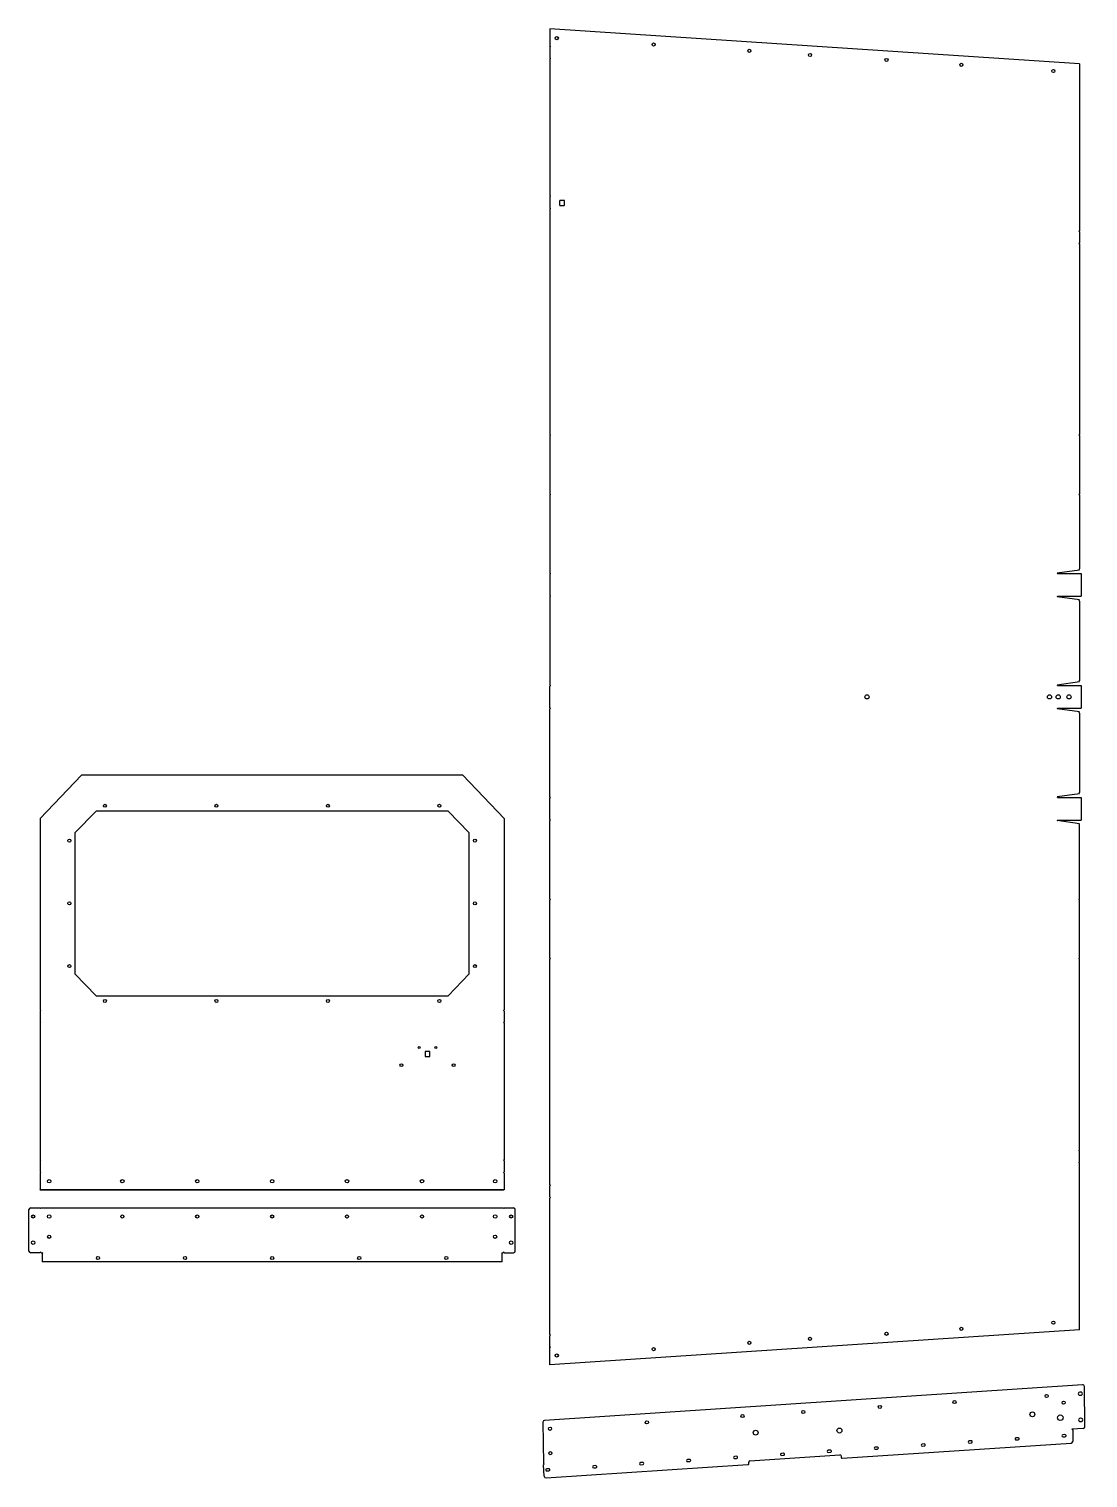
# Model space of a CAD drawing. Header units: inches. Extents: x 23 to 3063, y 27 to 4185.
import ezdxf

# ---------------------------------------------------------------- set-up
doc = ezdxf.new("R2010")
doc.units = ezdxf.units.IN
doc.header["$MEASUREMENT"] = 0

# ---------------------------------------------------------------- blocks, each defined once
blk = doc.blocks.new('1')
at = {"color": 1, "linetype": 'Continuous', "lineweight": 25}
for p, q in [((30100.6, -1329.8), (28553.2, -1329.8)), ((28548.2, -1334.5), (28541.8, -1452.8)), ((30091, -1359.2), (30093.5, -1359.4)), ((30094, -1350.4), (30091.4, -1350.3)), ((30099.3, -1450.1), (30105.6, -1335.1)), ((28541.6, -1456.8), (28543.6, -1454.8)), ((28543.6, -1454.8), (28541.8, -1452.8)), ((30094.3, -1454.8), (30062, -1454.8)), ((30062, -1454.8), (30063.9, -1456.8)), ((30087.9, -1434.8), (30089.4, -1434.8)), ((30089.9, -1424.9), (30088.3, -1424.8)), ((28541.6, -1489.8), (28541.6, -1456.8)), ((28546.6, -1494.8), (29127.3, -1494.8)), ((28556, -1469), (28550, -1469)), ((28550, -1475), (28556, -1475)), ((28691, -1469), (28685, -1469)), ((28685, -1475), (28691, -1475)), ((28826, -1469), (28820, -1469)), ((28820, -1475), (28826, -1475)), ((28961, -1469), (28955, -1469)), ((28955, -1475), (28961, -1475)), ((29096, -1469), (29090, -1469)), ((29090, -1475), (29096, -1475)), ((29130.3, -1491.8), (29130.3, -1487.8)), ((29133.3, -1484.8), (29392.7, -1484.8)), ((29231, -1469), (29225, -1469)), ((29225, -1475), (29231, -1475)), ((29366, -1469), (29360, -1469)), ((29360, -1475), (29366, -1475)), ((29395.7, -1487.8), (29395.7, -1491.8)), ((29398.7, -1494.8), (30057, -1494.8)), ((29501, -1469), (29495, -1469)), ((29495, -1475), (29501, -1475)), ((29636, -1469), (29630, -1469)), ((29630, -1475), (29636, -1475)), ((29771, -1469), (29765, -1469)), ((29765, -1475), (29771, -1475)), ((29906, -1469), (29900, -1469)), ((29900, -1475), (29906, -1475)), ((30041, -1469), (30035, -1469)), ((30035, -1475), (30041, -1475)), ((30063.9, -1456.8), (30062, -1490.1))]:
    blk.add_line(p, q, dxfattribs=at)
for centre, radius in [((28567.2, -1354.8), 4.61), ((28845.8, -1354.8), 4.5), ((29120.8, -1354.8), 4.5), ((29295.8, -1354.8), 4.5), ((29515.8, -1354.8), 4.5), ((29730.8, -1354.8), 4.5), ((29995.8, -1354.8), 4.5), ((29155.3, -1404.8), 7), ((29395.7, -1414.8), 7), ((29951.5, -1404.8), 7), ((30030.8, -1419.8), 8), ((30043.1, -1377.3), 4.5), ((28563.3, -1424.8), 4.5)]:
    blk.add_circle(centre, radius, dxfattribs=at)
for centre, radius, start, end in [((28553.2, -1334.8), 5, 90, 176.8611), ((30100.6, -1334.8), 5, 356.8611, 90), ((30091, -1354.7), 4.5, 84.4947, 270), ((30094, -1354.9), 4.5, 264.4947, 90), ((30087.9, -1429.8), 5, 84.4947, 270), ((30089.9, -1429.9), 5, 264.4947, 90), ((30094.3, -1449.8), 5, 270, 356.8611), ((28546.6, -1489.8), 5, 180, 270), ((28550, -1472), 3, 90, 270), ((28556, -1472), 3, 270, 90), ((28685, -1472), 3, 90, 270), ((28691, -1472), 3, 270, 90), ((28820, -1472), 3, 90, 270), ((28826, -1472), 3, 270, 90), ((28955, -1472), 3, 90, 270), ((28961, -1472), 3, 270, 90), ((29090, -1472), 3, 90, 270), ((29096, -1472), 3, 270, 90), ((29127.3, -1491.8), 3, 270, 0), ((29133.3, -1487.8), 3, 90, 180), ((29225, -1472), 3, 90, 270), ((29231, -1472), 3, 270, 90), ((29360, -1472), 3, 90, 270), ((29366, -1472), 3, 270, 90), ((29392.7, -1487.8), 3, 0, 90), ((29398.7, -1491.8), 3, 180, 270), ((29495, -1472), 3, 90, 270), ((29501, -1472), 3, 270, 90), ((29630, -1472), 3, 90, 270), ((29636, -1472), 3, 270, 90), ((29765, -1472), 3, 90, 270), ((29771, -1472), 3, 270, 90), ((29900, -1472), 3, 90, 270), ((29906, -1472), 3, 270, 90), ((30035, -1472), 3, 90, 270), ((30041, -1472), 3, 270, 90), ((30057, -1489.8), 5, 270, 356.8611)]:
    blk.add_arc(centre, radius, start, end, dxfattribs=at)
blk = doc.blocks.new('2')
at = {"color": 2, "linetype": 'Continuous', "lineweight": 25}
for p, q in [((9945, -2482.9), (9945, -2363.8)), ((9950, -2358.8), (9976.3, -2358.8)), ((9978.3, -2360.8), (9976.3, -2358.8)), ((9980.3, -2358.8), (9978.3, -2360.8)), ((9980.3, -2358.8), (11305.7, -2358.8)), ((11307.7, -2360.8), (11305.7, -2358.8)), ((11309.7, -2358.8), (11307.7, -2360.8)), ((11309.7, -2358.8), (11336, -2358.8)), ((11341, -2482.9), (11341, -2363.8)), ((9976.3, -2487.9), (9950, -2487.9)), ((9980.3, -2487.9), (9983, -2487.9)), ((9983, -2489.2), (9983, -2513.8)), ((11303, -2487.9), (11305.7, -2487.9)), ((11303, -2513.8), (11303, -2488.9)), ((11309.7, -2487.9), (11336, -2487.9)), ((11303, -2513.8), (9983, -2513.8))]:
    blk.add_line(p, q, dxfattribs=at)
at = {"color": 2}
for p, q in [((9983, -2487.9), (9984.6, -2488.3)), ((9984.6, -2488.3), (9983, -2489.2)), ((11303, -2487.9), (11302.2, -2488.3)), ((11302.2, -2488.3), (11303, -2488.9))]:
    blk.add_line(p, q, dxfattribs=at)
at = {"color": 2, "linetype": 'Continuous', "lineweight": 25}
for centre, radius in [((9957, -2383.8), 4.5), ((10003, -2383.8), 5), ((10213, -2383.8), 4.5), ((10428, -2383.8), 4.5), ((10643, -2383.8), 4.5), ((10858, -2383.8), 4.5), ((11073, -2383.8), 4.5), ((11283, -2383.8), 5), ((11329, -2383.8), 4.5), ((10003, -2441.8), 4.5), ((11283, -2441.8), 4.5), ((9957, -2458.8), 5), ((11329, -2458.8), 5), ((10143, -2502.8), 4.5), ((10393, -2502.8), 4.5), ((10643, -2502.8), 4.5), ((10893, -2502.8), 4.5), ((11143, -2502.8), 4.5)]:
    blk.add_circle(centre, radius, dxfattribs=at)
for centre, radius, start, end in [((9950, -2363.8), 5, 90, 180), ((11336, -2363.8), 5, 360, 90), ((9950, -2482.9), 5, 180, 270), ((9978.3, -2487.9), 2, 0, 180), ((11307.7, -2487.9), 2, 0, 180), ((11336, -2482.9), 5, 270, 0)]:
    blk.add_arc(centre, radius, start, end, dxfattribs=at)

msp = doc.modelspace()

# ---------------------------------------------------------------- linework, layer by layer
at = {"color": 2}
for p, q in [((1517.9, 4184.6), (1517.9, 4133.3)), ((1517.9, 4133.3), (1517.9, 4101.3)), ((1517.9, 4098.3), (1517.9, 3706.3)), ((1517.9, 4098.3), (1517.9, 3706.3)), ((3037.9, 4084.2), (3037.9, 3605.9)), ((1517.9, 3703.3), (1517.9, 3671.3)), ((1517.9, 3703.3), (1517.9, 3671.3)), ((1517.9, 3668.3), (1517.9, 3020.9)), ((3037.9, 3602.9), (3037.9, 3570.9)), ((3037.9, 3602.9), (3037.9, 3570.9)), ((3037.9, 3567.9), (3037.9, 3020.9)), ((1517.9, 3017.9), (1517.9, 2850.9)), ((3037.9, 3017.9), (3037.9, 2850.9)), ((1517.9, 2847.9), (1517.9, 2623.4)), ((3037.9, 2847.9), (3037.9, 2635.8)), ((1517.9, 2620.4), (1517.9, 2558.4)), ((1517.9, 2555.4), (1517.9, 2302.4)), ((3037.9, 2543), (3037.9, 2314.8)), ((1517.9, 2237.4), (1517.9, 2299.4)), ((1517.9, 1981.4), (1517.9, 2234.4)), ((3037.9, 2222.1), (3037.9, 1993.8)), ((1517.9, 1916.4), (1517.9, 1978.4)), ((1517.9, 1688.9), (1517.9, 1913.4)), ((3037.9, 1688.9), (3037.9, 1901)), ((1517.9, 1518.9), (1517.9, 1685.9)), ((3037.9, 1518.9), (3037.9, 1685.9)), ((1517.9, 868.6), (1517.9, 1515.9)), ((3037.9, 968.9), (3037.9, 1515.9)), ((3037.9, 933.9), (3037.9, 965.9)), ((3037.9, 452.6), (3037.9, 930.9)), ((1517.9, 833.6), (1517.9, 865.6)), ((1517.9, 438.6), (1517.9, 830.6)), ((1517.9, 403.6), (1517.9, 435.6)), ((1517.9, 352.3), (1517.9, 403.6))]:
    msp.add_line(p, q, dxfattribs=at)
for p, q in [((3037.9, 4084.2), (1517.9, 4184.6)), ((53.6, 855.4), (55.1, 853.9)), ((55.1, 853.9), (1386.1, 853.9)), ((1387.6, 855.4), (1386.1, 853.9)), ((3037.9, 452.6), (1517.9, 352.3))]:
    msp.add_line(p, q)
at = {"color": 1}
for p, q in [((1517.9, 4136.3), (1519.4, 4134.7)), ((1519.4, 4134.7), (1517.9, 4133.3)), ((1517.9, 4101.3), (1519.4, 4099.7)), ((1519.4, 4099.7), (1517.9, 4098.3)), ((1517.9, 3706.3), (1519.4, 3704.7)), ((1517.9, 3706.3), (1519.4, 3704.7)), ((1519.4, 3704.7), (1517.9, 3703.3)), ((1519.4, 3704.7), (1517.9, 3703.3)), ((1517.9, 3671.3), (1519.4, 3669.7)), ((1517.9, 3671.3), (1519.4, 3669.7)), ((1519.4, 3669.7), (1517.9, 3668.3)), ((1519.4, 3669.7), (1517.9, 3668.3)), ((3037.9, 3605.9), (3036.4, 3604.5)), ((3037.9, 3605.9), (3036.4, 3604.5)), ((3036.4, 3604.5), (3037.9, 3602.9)), ((3036.4, 3604.5), (3037.9, 3602.9)), ((3037.9, 3570.9), (3036.4, 3569.5)), ((3037.9, 3570.9), (3036.4, 3569.5)), ((3036.4, 3569.5), (3037.9, 3567.9)), ((3036.4, 3569.5), (3037.9, 3567.9)), ((1517.9, 3020.9), (1519.4, 3019.4)), ((1519.4, 3019.4), (1517.9, 3017.9)), ((3037.9, 3020.9), (3036.4, 3019.4)), ((3036.4, 3019.4), (3037.9, 3017.9)), ((1517.9, 2850.9), (1519.4, 2849.4)), ((1519.4, 2849.4), (1517.9, 2847.9)), ((3037.9, 2850.9), (3036.4, 2849.4)), ((3036.4, 2849.4), (3037.9, 2847.9)), ((1517.9, 2623.4), (1519.4, 2621.9)), ((1519.4, 2621.9), (1517.9, 2620.4)), ((1517.9, 2558.4), (1519.4, 2556.9)), ((1519.4, 2556.9), (1517.9, 2555.4)), ((1517.9, 2302.4), (1519.4, 2300.9)), ((1519.4, 2300.9), (1517.9, 2299.4)), ((1517.9, 2237.4), (1519.4, 2235.9)), ((1519.4, 2235.9), (1517.9, 2234.4)), ((1519.4, 1979.9), (1517.9, 1981.4)), ((1517.9, 1978.4), (1519.4, 1979.9)), ((1519.4, 1914.9), (1517.9, 1916.4)), ((1517.9, 1913.4), (1519.4, 1914.9)), ((1519.4, 1687.4), (1517.9, 1688.9)), ((1517.9, 1685.9), (1519.4, 1687.4)), ((3036.4, 1687.4), (3037.9, 1688.9)), ((3037.9, 1685.9), (3036.4, 1687.4)), ((1519.4, 1517.4), (1517.9, 1518.9)), ((1517.9, 1515.9), (1519.4, 1517.4)), ((3036.4, 1517.4), (3037.9, 1518.9)), ((3037.9, 1515.9), (3036.4, 1517.4)), ((56.2, 1368.7), (54.6, 1370.3)), ((54.6, 1367.1), (56.2, 1368.7)), ((56.2, 1333.7), (54.6, 1335.3)), ((54.6, 1332.1), (56.2, 1333.7)), ((1386.6, 1370.3), (1385, 1368.7)), ((1385, 1368.7), (1386.6, 1367.1)), ((1386.6, 1335.3), (1385, 1333.7)), ((1385, 1333.7), (1386.6, 1332.1)), ((3036.4, 967.3), (3037.9, 968.9)), ((3037.9, 965.9), (3036.4, 967.3)), ((56.2, 938.7), (54.6, 940.3)), ((54.6, 937.1), (56.2, 938.7)), ((1386.6, 940.3), (1385, 938.7)), ((1385, 938.7), (1386.6, 937.1)), ((3036.4, 932.3), (3037.9, 933.9)), ((3037.9, 930.9), (3036.4, 932.3)), ((56.2, 903.7), (54.6, 905.3)), ((54.6, 902.1), (56.2, 903.7)), ((1386.6, 905.3), (1385, 903.7)), ((1385, 903.7), (1386.6, 902.1)), ((1519.4, 867.2), (1517.9, 868.6)), ((1517.9, 865.6), (1519.4, 867.2)), ((1519.4, 832.2), (1517.9, 833.6)), ((1517.9, 830.6), (1519.4, 832.2)), ((1519.4, 437.2), (1517.9, 438.6)), ((1517.9, 435.6), (1519.4, 437.2)), ((1519.4, 402.2), (1517.9, 403.6)), ((1517.9, 400.6), (1519.4, 402.2))]:
    msp.add_line(p, q, dxfattribs=at)
at = {"color": 3}
for p, q in [((3037.9, 2632.3), (2974, 2623.4)), ((2974.9, 2621.9), (3042.5, 2621.9)), ((3037.1, 2635), (3035.9, 2634)), ((3035.9, 2634), (3037.1, 2633.1)), ((3037.9, 2635.8), (3037.1, 2635)), ((3037.1, 2633.1), (3037.9, 2632.3)), ((3042.5, 2621.9), (3042.5, 2556.9)), ((3037.9, 2546.6), (2974, 2555.5)), ((2974.9, 2556.9), (3042.5, 2556.9)), ((3035.9, 2544.8), (3037.1, 2545.8)), ((3037.1, 2543.8), (3035.9, 2544.8)), ((3037.1, 2545.8), (3037.9, 2546.6)), ((3037.9, 2543), (3037.1, 2543.8)), ((3037.9, 2311.3), (2974, 2302.4)), ((2974.9, 2300.9), (3042.5, 2300.9)), ((3037.1, 2314), (3035.9, 2313)), ((3035.9, 2313), (3037.1, 2312.1)), ((3037.9, 2314.8), (3037.1, 2314)), ((3037.1, 2312.1), (3037.9, 2311.3)), ((3042.5, 2300.9), (3042.5, 2235.9)), ((3037.9, 2225.6), (2974, 2234.5)), ((2974.9, 2235.9), (3042.5, 2235.9)), ((3035.9, 2223.8), (3037.1, 2224.8)), ((3037.1, 2222.8), (3035.9, 2223.8)), ((3037.1, 2224.8), (3037.9, 2225.6)), ((3037.9, 2222.1), (3037.1, 2222.8)), ((3037.9, 1990.3), (2974, 1981.4)), ((2974.9, 1979.9), (3042.5, 1979.9)), ((3037.1, 1993), (3035.9, 1992)), ((3035.9, 1992), (3037.1, 1991.1)), ((3037.9, 1993.8), (3037.1, 1993)), ((3037.1, 1991.1), (3037.9, 1990.3)), ((3042.5, 1979.9), (3042.5, 1914.9)), ((3037.9, 1904.6), (2974, 1913.5)), ((2974.9, 1914.9), (3042.5, 1914.9)), ((3035.9, 1902.8), (3037.1, 1903.8)), ((3037.1, 1901.8), (3035.9, 1902.8)), ((3037.1, 1903.8), (3037.9, 1904.6)), ((3037.9, 1901), (3037.1, 1901.8))]:
    msp.add_line(p, q, dxfattribs=at)
at = {"color": 7, "linetype": 'Continuous', "lineweight": 25}
for p, q in [((173.1, 2043.9), (54.6, 1919)), ((1268.1, 2043.9), (173.1, 2043.9)), ((1386.6, 1919), (1268.1, 2043.9)), ((54.6, 1919), (54.6, 1370.3)), ((215.4, 1940.9), (154.6, 1878.4)), ((1225.9, 1940.9), (215.4, 1940.9)), ((1286.6, 1878.4), (1225.9, 1940.9)), ((1386.6, 1919), (1386.6, 1370.3)), ((154.6, 1878.4), (154.6, 1473.4)), ((1286.6, 1473.4), (1286.6, 1878.4)), ((154.6, 1473.4), (215.4, 1410.9)), ((1225.9, 1410.9), (1286.6, 1473.4)), ((215.4, 1410.9), (1225.9, 1410.9)), ((54.6, 1367.1), (54.6, 1335.3)), ((54.6, 1332.1), (54.6, 940.3)), ((1386.6, 1367.1), (1386.6, 1335.3)), ((1386.6, 1332.1), (1386.6, 940.3)), ((54.6, 937.1), (54.6, 905.3)), ((1386.6, 937.1), (1386.6, 905.3)), ((54.6, 902.1), (54.6, 853.9)), ((1386.6, 902.1), (1386.6, 853.9)), ((1386.6, 853.9), (54.6, 853.9))]:
    msp.add_line(p, q, dxfattribs=at)
at = {"color": 2}
for points in [[(1545.9, 3691.4), (1545.9, 3679.4, 0.414214), (1546.9, 3678.4), (1558.9, 3678.4, 0.414214), (1559.9, 3679.4), (1559.9, 3691.4, 0.414214), (1558.9, 3692.4), (1546.9, 3692.4, 0.414214)], [(1160.6, 1236.7), (1172.6, 1236.7, 0.414214), (1173.6, 1237.7), (1173.6, 1249.7, 0.414214), (1172.6, 1250.7), (1160.6, 1250.7, 0.414214), (1159.6, 1249.7), (1159.6, 1237.7, 0.414214)]]:
    msp.add_lwpolyline(points, format="xyb", close=True, dxfattribs=at)
for centre, radius in [((1537.6, 4158.2), 4.61), ((1815.7, 4139.9), 4.5), ((2090.1, 4121.8), 4.5), ((2264.7, 4110.2), 4.5), ((2484.2, 4095.7), 4.5), ((2698.8, 4081.6), 4.5), ((2963.2, 4064.1), 4.5), ((2698.8, 455.3), 4.5), ((2963.2, 472.8), 4.5), ((2090.1, 415.1), 4.5), ((2264.7, 426.6), 4.5), ((2484.2, 441.1), 4.5), ((1537.6, 378.7), 4.61), ((1815.7, 397), 4.5)]:
    msp.add_circle(centre, radius)
at = {"color": 3, "ltscale": 10}
for centre in [(2427.9, 2268.4), (2951.9, 2268.4), (2976.9, 2268.4), (3007.9, 2268.4)]:
    msp.add_circle(centre, 6, dxfattribs=at)
at = {"color": 7, "linetype": 'Continuous', "lineweight": 25}
for centre, radius in [((240.6, 1955.9), 4.25), ((560.6, 1955.9), 4.25), ((880.6, 1955.9), 4.25), ((1200.6, 1955.9), 4.25), ((138.6, 1855.9), 4.25), ((1302.6, 1855.9), 4.25), ((138.6, 1675.9), 4.25), ((1302.6, 1675.9), 4.25), ((138.6, 1495.9), 4.25), ((1302.6, 1495.9), 4.25), ((240.6, 1395.9), 4.25), ((560.6, 1395.9), 4.25), ((880.6, 1395.9), 4.25), ((1200.6, 1395.9), 4.25), ((80.6, 878.7), 5), ((290.6, 878.7), 5), ((505.6, 878.7), 5), ((720.6, 878.7), 5), ((935.6, 878.7), 5), ((1150.6, 878.7), 5), ((1360.6, 878.7), 5)]:
    msp.add_circle(centre, radius, dxfattribs=at)
at = {"color": 2}
for centre, radius in [((1142.6, 1262.7), 2.75), ((1190.6, 1262.7), 2.75), ((1091.6, 1211.7), 4), ((1241.6, 1211.7), 4)]:
    msp.add_circle(centre, radius, dxfattribs=at)
at = {"color": 3}
for centre, start, end in [((2973.4, 2622), 356.8488, 66.931), ((2973.4, 2556.9), 293.069, 3.1512), ((2973.4, 2301), 356.8488, 66.931), ((2973.4, 2235.9), 293.069, 3.1512), ((2973.4, 1980), 356.8488, 66.931), ((2973.4, 1914.9), 293.069, 3.1512)]:
    msp.add_arc(centre, 1.52, start, end, dxfattribs=at)

# ---------------------------------------------------------------- block references
msp.add_blockref('2', (-9922.4, 3161.2))
at = {"color": 2, "rotation": 3.776583645955855}
msp.add_blockref('1', (-27076.1, -361.1), dxfattribs=at)

doc.saveas('drawing.dxf')
